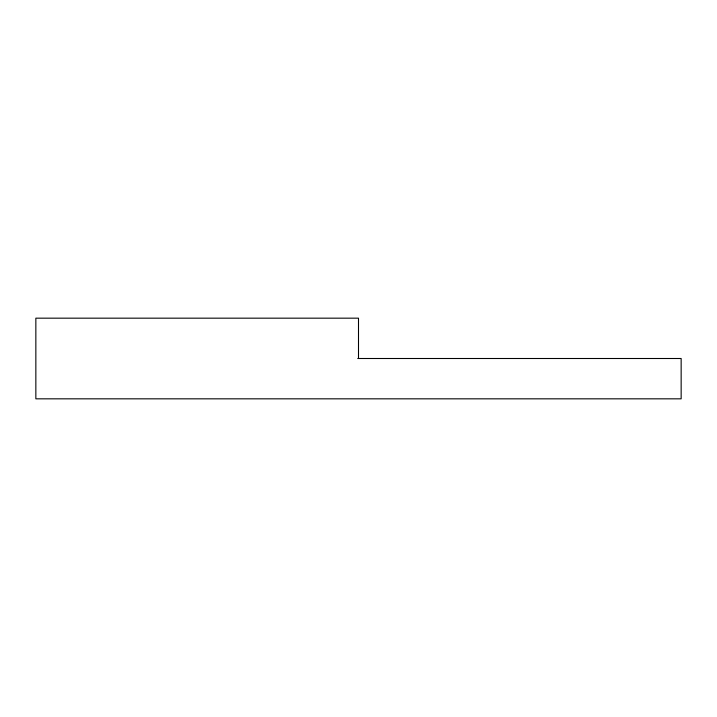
<?xml version="1.0" encoding="UTF-8"?>
<svg xmlns="http://www.w3.org/2000/svg" width="717" height="717" viewBox="0 0 717 717"><rect width="100%" height="100%" fill="white"/><g stroke="black" fill="none" stroke-linecap="round" stroke-linejoin="round"><path stroke-width="1.08" d="M357.738 358.5L681.15 358.5L681.15 398.831L35.85 398.831L35.85 318.169L358.5 318.169L358.5 358.5"/></g></svg>
